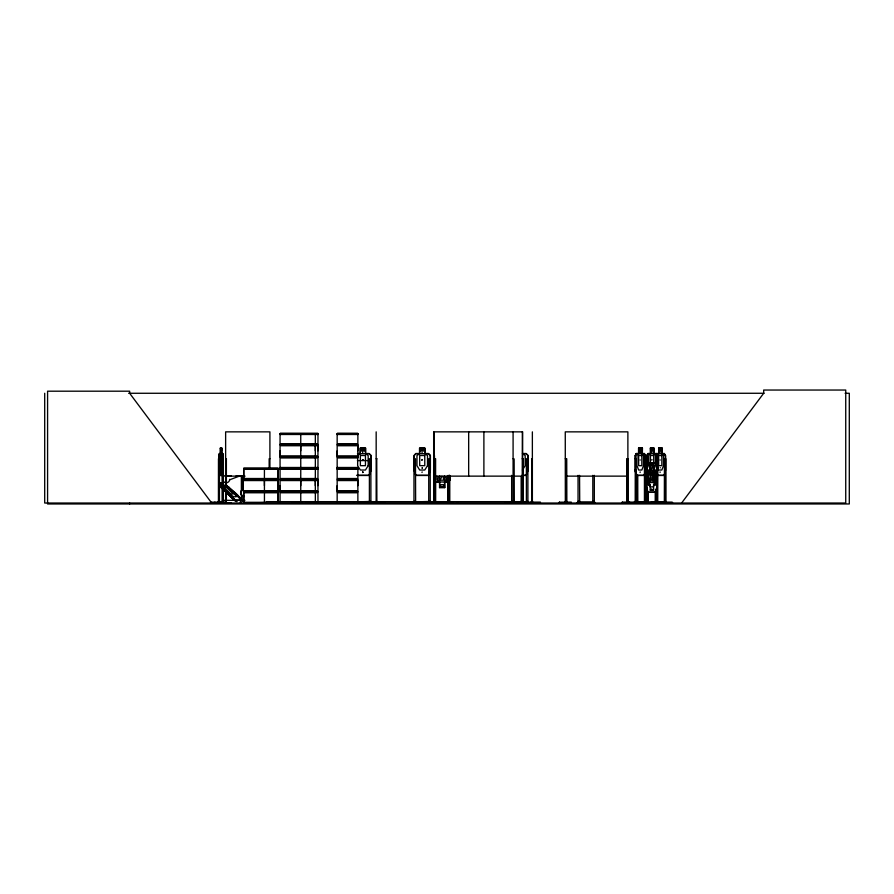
<?xml version="1.0" encoding="UTF-8"?>
<svg xmlns="http://www.w3.org/2000/svg" width="894" height="894" viewBox="0 0 894 894"><rect width="100%" height="100%" fill="white"/><g stroke="black" fill="none" stroke-linecap="round" stroke-linejoin="round"><path stroke-width="1.34" d="M264.412 485.643L264.412 480.559L243.727 480.559M278.168 480.559L278.168 490.728M280.057 490.728L280.057 480.559L317.973 480.559L317.951 490.728L280.057 490.728L280.079 485.643M280.057 455.906L280.057 445.737L317.973 445.737L317.951 455.906L280.057 455.906L280.079 450.822M300.742 485.643L300.742 480.559L300.742 490.728M300.742 450.822L300.742 445.737L300.742 455.906M315.325 485.643L315.325 480.559M315.325 450.822L315.325 445.737M317.951 485.643L317.951 480.559M317.951 450.822L317.951 445.737M337.161 490.728L337.161 480.559L357.879 480.559L357.857 490.728L337.161 490.728L337.183 485.643M337.161 455.906L337.161 445.737L357.879 445.737L357.857 455.906L337.161 455.906L337.183 450.822M357.857 485.643L357.857 480.559M357.857 450.822L357.857 445.737M368.149 502.998L384.912 502.998M425.667 502.942L442.262 502.886M523.783 502.886L523.783 502.193M504.998 503.031L540.389 502.92L540.389 502.115L511.96 502.193M521.604 502.886L521.604 502.137M221.12 467.707L221.12 468.311M229.557 479.843L239.782 475.966M221.075 450.207L221.12 449.648L221.198 450.218M222.55 475.474L222.852 471.35M223.142 470.032L222.729 475.474L219.376 475.474M651.916 452.666L651.949 452.107M221.187 472.367L221.176 471.976M644.909 472.77L645.412 470.065L644.183 475.474M221.142 452.599L221.164 452.163M640.093 459.997L640.249 459.997M660.096 459.997L660.253 459.997M645.49 470.065L645.155 455.426L644.116 453.504L645.49 455.426L645.49 470.065L644.328 475.474L636.182 475.474L635.131 470.054L636.327 475.474M664.186 475.474L665.494 470.065L665.494 455.426L664.298 453.504L661.951 453.504M665.494 470.065L664.331 475.474L657.526 475.474M655.648 492.158L656.799 486.884L656.799 472.356L655.648 470.546M655.727 492.337L656.945 486.884L657.056 472.289M656.028 453.694L657.191 455.504L657.056 486.917L655.872 492.337L647.58 492.337L646.518 486.917L646.518 472.311L647.614 470.367L650.117 470.367M218.952 470.054L218.952 455.459L219.388 453.504L220.527 453.504M218.996 455.527L219.555 453.504M219.578 453.694L219.03 503.031M656.71 472.77L657.448 470.065L657.448 455.426L657.336 503.031M656.855 472.77L657.448 470.065M646.787 468.288L648.005 462.846M646.921 468.288L648.094 463.025M629.588 502.193L629.588 502.808M651.827 450.207L651.961 449.648M651.827 460.131L651.961 459.561M628.326 502.92L628.292 458.756L626.828 458.756L626.705 503.031M628.784 502.193L628.851 503.031M648.329 502.92L648.306 491.968M558.795 503.031L571.098 502.92M559.365 502.808L559.42 502.115L559.443 503.031M362.796 459.628L362.975 460.142M421.946 450.23L422.147 449.626L421.901 450.241M421.946 460.142L422.147 459.538L421.901 460.164M292.003 503.031L302.116 502.886M362.796 449.716L362.975 450.23M370.898 470.032L369.077 475.295L356.55 475.295M430.226 470.032L428.405 475.295L415.878 475.295L414.246 470.032L414.246 455.527L415.878 453.694L428.405 453.694L430.226 455.504L430.226 501.657M527.896 470.032L526.085 475.295L521.906 475.295M220.527 453.694L219.846 455.504L220.527 470.032L221.79 470.032L222.461 465.673L222.461 455.504L221.79 453.694M653.704 470.032L655.447 465.673L655.447 455.504L653.704 453.694M649.547 470.467L650.43 468.288M412.872 503.031L413.643 502.886M576.954 503.031L577.882 502.115M441.58 476.39C441.211 481.553 434.484 481.721 439.837 476.2M635.276 470.054L635.276 455.459L636.36 453.504M635.388 455.527L636.405 453.694M646.63 472.378L647.759 470.367M647.077 467.394L646.82 455.459L647.938 453.504L650.463 453.504M646.943 455.527L648.083 453.504M657.056 482.794L656.006 484.626L653.548 484.626L653.67 490.258L650.173 490.258L650.284 484.626L647.949 484.626L646.787 482.816M522.454 470.032L525.18 465.673L525.18 455.504L522.454 453.694L526.085 453.694L527.896 455.504L527.896 503.031M227.802 487.744L228.663 487.264L242.665 500.64M222.617 486.213L218.985 482.726L221.712 482.726L225.366 486.325L227.948 487.487L234.72 493.98L236.262 496.762L233.714 496.762L229.456 493.98L222.673 487.487L222.829 486.325L219.198 482.849M235.189 501.087L221.187 487.711L220.762 486.213L221.231 487.632M230.898 496.908L221.187 487.453L230.998 496.762M229.345 487.431C218.605 480.179 239.022 494.572 238.989 496.919L239.089 496.785M681.608 503.031L763.677 393.271L763.677 390.041L845.735 390.041L845.735 503.031L44.7 503.031L44.7 393.271M448.14 481.978L449.693 480.145M449.928 476.234L449.928 480.212L448.218 482.157L444.687 482.157M243.727 502.976L264.456 502.584L264.434 492.773L243.727 492.773L243.727 502.584M651.704 469.518L651.692 468.97M640.495 502.92L640.618 502.115L640.64 503.031M243.079 475.697L242.509 489.577A3.688 3.565 -90 0 0 244.297 496.461M354.37 502.886L353.566 502.92M651.704 489.353L651.692 488.806M231.412 475.865L228.462 476.334M422.147 452.308L422.046 452.599M280.057 467.763L280.057 457.952L317.973 457.952L317.973 467.763L279.856 468.043L317.996 468.3M357.891 467.786L336.96 468.043L357.891 468.3M362.819 472.501L362.964 471.898L362.651 472.468M363.02 450.241L362.852 449.648M363.02 460.164L362.852 459.561M128.602 393.271L764.102 393.271M845.109 393.271L849.3 393.271L849.3 503.959L47.583 503.959L47.583 391.192L129.652 391.192L129.652 393.271L211.71 503.031M280.034 433.836L317.996 433.836L317.951 443.692L280.057 443.692L280.057 433.892L317.996 433.881M337.139 433.836L357.891 433.836L357.857 443.692L337.161 443.692L337.161 433.892L357.891 433.881M280.079 434.484L317.951 434.484M337.183 434.484L357.857 434.484M279.911 444.396L318.119 444.396M337.016 444.396L358.013 444.396M279.911 445.033L318.119 445.033M337.016 445.033L358.013 445.033M658.543 448.062L662.096 448.062L662.096 453.504M220.349 448.24L221.79 448.24M638.651 448.24L642.35 448.24M650.441 448.24L653.838 448.24M658.654 448.24L661.973 448.24M362.729 452.107L362.64 452.632M640.093 452.666L640.216 452.04L640.07 452.632M221.656 453.504L222.707 453.504L223.187 455.426L223.131 485.051M357.712 453.504L360.181 453.504L360.181 448.062L365.635 448.062L365.635 453.504L369.155 453.504L371.077 455.426L371.077 470.065L369.211 475.474L357.701 475.474M522.632 453.504L526.164 453.504L528.086 455.426L528.086 470.065L526.22 475.474L522.375 475.474M636.215 453.504L638.685 453.504M641.948 453.504L644.373 453.504L645.412 455.426L645.379 503.031M653.816 453.504L658.688 453.504M219.399 453.694L222.695 453.694M357.466 453.694L369.077 453.694L370.898 455.504L370.898 501.657M636.271 453.694L644.328 453.694M647.994 453.694L664.253 453.694M665.494 455.426L665.382 503.031M218.952 455.459L219.578 475.295M220.527 455.504L221.79 455.504M434.249 455.459L434.417 459.482L434.473 455.527M635.276 455.459L635.209 503.031M279.911 456.622L300.909 456.622M302.273 456.622L318.119 456.622M337.016 456.622L358.013 456.622M279.911 457.247L300.909 457.247M302.273 457.247L318.119 457.247M337.016 457.247L358.013 457.247M357.879 457.952L337.161 457.952L337.161 467.763M223.131 458.756L222.751 483.665M225.634 458.756L226.383 458.756L226.383 486.28M269.91 458.756L269.161 458.756L269.161 468.389M370.898 458.756L369.401 458.756L369.39 501.657M376.162 458.756L376.899 458.756M430.226 458.756L428.729 458.756L428.729 501.657M433.657 458.756L435.613 458.756L435.568 501.88L448.05 501.88L448.218 475.362M513.089 458.756L513.804 458.756L513.827 503.031L513.659 458.756M522.208 458.756L522.923 458.756L522.923 503.031M527.896 458.756L526.398 458.756L526.398 503.031M532.377 458.756L531.785 458.756L531.807 503.031M565.265 458.756L566.729 458.756L566.852 503.031M635.209 458.756L636.148 458.756L636.148 503.031M646.898 458.756L647.859 458.756L647.859 464.299M357.421 460.589L371.077 460.589M647.949 463.025L656.14 463.025M649.983 464.914L653.592 464.914L653.592 470.367M650.094 465.092L653.469 465.092M220.527 465.673L221.79 465.673M280.079 467.495L317.951 467.495M337.183 467.495L357.857 467.495M243.704 468.3L278.213 468.3M243.727 468.311L278.19 468.311M280.057 468.311L317.973 468.311M337.161 468.311L357.879 468.311M264.434 468.713L264.412 478.513L243.727 478.513L243.727 468.713L278.213 468.657L278.19 478.513L265.149 478.513M280.034 468.657L317.996 468.657L317.951 478.513L280.057 478.513L280.057 468.713L317.996 468.702M337.139 468.657L357.891 468.657L357.857 478.513L337.161 478.513L337.161 468.713L357.891 468.702M243.704 468.702L278.213 468.702M264.412 469.305L243.749 469.305L243.749 478.513M265.16 469.305L278.168 469.305L278.168 478.513M280.079 469.305L317.951 469.305M337.183 469.305L357.857 469.305M647.368 472.77L646.965 470.054M653.447 470.367L655.838 470.367M647.669 470.546L655.783 470.546M362.685 472.501L362.83 471.943M219.399 475.295L222.695 475.295M636.271 475.295L644.328 475.295M657.582 475.295L664.253 475.295M235.949 476.055L243.559 476.055A3.23 3.118 -90 0 0 244.487 476.167M225.634 476.133L245.001 476.133M434.104 476.133L522.353 476.133M566.662 476.133L626.493 476.133M243.581 479.218L264.579 479.218M265.116 479.218L278.336 479.218M279.911 479.218L318.119 479.218M337.016 479.218L358.013 479.218M229.602 479.34L229.68 479.843A3.688 3.565 -90 0 1 225.757 482.738A3.688 3.565 -90 0 1 222.628 478.949A3.688 3.565 -90 0 1 226.003 475.396M243.581 479.854L264.579 479.854M265.116 479.854L278.336 479.854M279.911 479.854L318.119 479.854M337.016 479.854L358.013 479.854M449.872 480.212L449.749 476.189M265.149 480.559L278.19 480.559L278.19 490.728L265.149 490.728M448.196 481.978L436.216 481.978L434.54 480.167M436.138 482.157L439.557 482.157M218.885 482.872L221.746 482.849M657.313 482.872L656.062 484.816L653.67 484.816M650.307 484.816L647.904 484.816L646.664 482.894L646.965 455.459M220.662 486.347L227.188 486.325M220.818 486.459L222.729 486.459L218.985 482.726M225.266 486.459L227.087 486.459M646.518 486.917L647.725 492.337M444.564 487.431L439.669 487.431L439.669 481.978L437.077 480.167L437.077 476.346M439.502 487.61L444.743 487.61L444.743 482.157M243.079 489.387L242.956 475.697M650.284 490.08L653.548 490.08M243.727 490.728L264.434 490.728L264.434 480.559M243.581 491.443L264.579 491.443M265.116 491.443L278.336 491.443M279.911 491.443L300.909 491.443M302.273 491.443L318.119 491.443M337.016 491.443L358.013 491.443M243.581 492.069L264.579 492.069M265.116 492.069L278.336 492.069M279.911 492.069L300.909 492.069M302.273 492.069L318.119 492.069M337.016 492.069L358.013 492.069M647.669 492.158L655.783 492.158M265.149 492.773L278.19 492.773L278.19 502.584M235.323 500.126L241.581 500.126M244.911 500.327L223.723 500.327L223.723 503.031M222.047 501.422L223.265 501.422L223.254 503.031L223.131 489.197M371.066 501.422L357.6 501.88M375.994 501.422L377.067 501.422M413.788 501.422L415.632 501.422M430.394 501.422L415.632 501.88L415.464 458.756L413.967 458.756L413.967 501.657M433.489 501.422L435.78 501.88M447.872 501.422L449.805 501.422M511.469 501.422L513.961 501.422M523.079 501.422L520.99 501.422L520.99 503.031M566.885 501.422L565.131 501.422L565.142 503.031M579.725 501.422L577.882 501.422L577.882 503.031M626.694 501.422L628.448 501.422L628.415 503.031M635.064 501.422L637.914 501.422M644.295 501.422L645.971 501.422L645.859 503.031M646.753 501.422L648.452 501.422M655.078 501.422L657.917 501.422M664.298 501.422L665.985 501.422M520.99 501.657L524.219 501.657L524.219 503.031M222.707 501.88L218.885 501.88L218.851 473.976M434.26 501.88L433.657 501.88L433.668 431.858M513.245 501.88L526.231 501.88M531.785 501.88L532.377 501.88M579.725 501.88L592.644 501.88M636.26 501.88L644.887 501.88M647.971 501.88L656.71 501.88M657.615 501.88L664.79 501.88M224.059 502.115L210.638 502.193L210.671 503.031M559.365 502.193L571.255 502.115L571.255 503.031M622.302 503.031L622.302 502.115L635.332 502.115M639.176 502.942L639.232 502.115L647.077 502.193M264.412 502.316L243.749 502.316L243.749 492.773M210.459 502.92L231.166 503.031M594.711 502.92L595.404 503.031M422.147 471.943L421.979 472.468M422.337 467.741L422.013 468.288L422.314 467.808M640.182 471.943L640.082 472.468M660.308 467.741L660.297 467.808M528.108 502.115L528.309 502.92M447.335 502.886L453.124 503.031M306.519 502.886L316.632 503.031M634.148 502.115L634.114 503.031M622.325 502.115L622.47 502.92L672.769 503.031M664.577 502.92L664.488 501.422M664.186 502.92L664.097 502.137L664.03 503.031M659.258 502.115L659.381 502.92M228.149 487.264L242.151 500.64M237.055 501.556L221.544 487.219L236.541 501.556M223.701 489.621L234.709 500.137M229.199 487.621L241.671 500.383L238.989 496.762M653.335 470.546L655.067 472.356L655.067 482.525L653.335 486.884L650.094 486.884L648.362 482.525L648.362 472.356L650.094 470.546L650.117 464.914M653.737 482.782L654.833 482.626L652.598 476.614C657.403 469.562 653.346 466.634 651.86 475.407C650.273 466.634 646.407 469.562 651.156 476.569C646.518 483.252 650.419 486.224 651.916 477.843L653.737 482.782L653.693 472.647M656.073 453.504L657.336 455.504M655.693 470.367L656.945 472.356M664.153 453.504L665.382 455.504M664.108 453.694L665.248 455.504M644.105 453.694L645.233 455.504M214.873 502.115L214.862 503.031M444.519 476.223C449.727 481.698 443.29 481.553 442.888 476.39M653.693 468.288L655.447 472.647L655.447 482.816M650.441 470.032L648.686 465.673L648.686 455.504L650.441 453.694L650.318 448.062L653.95 448.062L653.95 453.504M657.381 466.769L658.654 470.032L661.839 470.032L663.538 465.673L663.538 455.504L661.839 453.694L661.839 448.24M220.919 486.325L221.332 487.498M222.539 453.504L223.142 455.504M222.517 453.694L222.964 455.504M530.924 502.115L531.002 502.942M514.408 502.193L514.486 502.942M657.313 468.266L656.23 462.846L647.871 462.846L646.664 468.255L646.653 486.917M656.095 462.846L657.191 468.288M646.943 470.032L647.468 472.669M646.764 486.884L647.815 492.158M218.996 470.032L219.544 475.474M672.199 503.031L672.199 502.115L651.301 502.115L651.301 503.031M665.941 503.031L665.829 458.756L664.443 458.756L664.343 503.031M665.494 501.422L665.494 503.031M665.214 501.422L665.136 503.031M661.951 448.062L661.973 453.694M660.074 452.073L660.074 452.632M660.085 471.909L660.085 472.468M659.236 502.115L659.236 503.031M658.8 448.24L658.8 453.694M658.688 448.062L658.654 453.694L656.956 455.504L656.956 459.315M657.727 501.422L657.727 503.031L657.772 458.756L656.375 458.756L656.375 465.673M657.448 501.422L657.448 503.031M657.09 501.422L657.157 503.031M656.609 491.968L656.609 501.657M656.375 489.197L656.419 503.031M656.151 491.968L656.263 503.031M655.671 491.968L655.671 501.657M655.224 491.968L655.224 501.657M653.816 448.062L653.838 453.694M653.704 465.673L653.704 455.504L650.441 455.504L650.441 465.673M653.447 464.914L653.469 470.546M650.575 448.24L650.575 453.694M650.24 465.092L650.24 470.546M647.971 501.422L647.971 503.031M647.859 491.968L647.859 503.031M647.625 501.422L647.692 503.031M647.345 458.756L647.345 468.445M647.345 487.811L647.524 503.031M646.898 487.811L646.787 503.031M645.826 503.031L645.826 458.756L644.44 458.756L644.44 503.031L644.339 501.422M645.49 501.422L645.49 503.031M645.2 501.422L645.133 503.031M644.987 501.657L644.987 475.362L644.786 503.031M642.35 453.694L642.451 448.062L638.539 448.062L638.539 453.504M642.294 448.062L642.194 453.694M641.948 448.062L641.97 453.694M641.836 448.24L641.836 453.694L643.535 455.504L643.535 465.673L641.836 470.032L638.651 470.032L636.953 465.673L636.953 455.504L638.651 453.694L638.685 448.062M638.797 448.24L638.797 453.694M637.768 475.362L637.768 501.657M637.288 475.362L637.377 501.88M636.606 473.976L636.707 503.031M636.472 475.362L636.472 501.657M636.26 501.422L636.26 503.031M635.98 501.422L635.913 503.031M635.668 469.831L635.668 501.657M635.254 501.422L635.254 503.031M629.655 502.115L629.655 503.031M627.879 459.527L627.879 431.858L565.265 431.858L565.332 503.031M627.487 501.422L627.42 503.031M627.242 458.756L627.242 503.031M627.119 501.422L627.119 503.031M626.895 501.422L626.895 503.031M594.488 503.031L594.488 501.422L592.644 501.422L592.644 503.031M594.309 475.362L594.309 503.031M594.141 501.422L594.141 503.031M592.99 501.422L592.99 503.031M592.811 475.362L592.811 503.031M579.558 475.362L579.725 503.031M579.379 501.422L579.379 503.031M578.049 475.362L578.049 503.031M566.673 501.422L566.673 503.031M566.438 501.422L566.438 503.031M565.924 501.422L565.857 503.031M565.678 458.756L565.678 503.031M565.556 501.422L565.556 503.031M532.545 503.031L532.545 501.422L531.617 501.422L531.617 503.031M532.366 431.858L532.377 503.031M528.075 503.031L528.075 501.422L526.231 501.422L526.231 503.031M527.728 501.422L527.728 503.031M526.577 501.422L526.577 503.031M522.778 458.756L522.755 503.031M522.666 501.422L522.655 431.858L434.104 431.858L434.104 501.422M522.364 501.422L522.364 503.031M522.353 431.858L522.185 503.031M522.13 501.422L522.051 503.031M521.336 501.422L521.336 503.031M521.157 476.647L521.168 503.031M513.547 503.031L513.547 501.657L266.01 501.657L266.01 503.031M513.089 431.858L513.089 503.031M513.011 501.422L512.933 503.031M511.647 475.362L511.647 501.657M483.889 431.858L483.889 476.133M468.668 431.858L468.668 476.133M458.197 501.657L458.197 503.031M457.247 501.657L457.247 503.031M449.637 475.362L449.637 501.657M449.47 475.362L449.47 501.657M448.039 480.894L447.872 501.88M447.101 476.346L447.101 480.167L444.508 481.978L444.687 487.61M444.508 476.346L444.508 480.167L439.669 480.167L439.669 476.346M439.502 482.157L439.557 487.61M435.412 480.894L435.412 501.657M433.981 458.756L433.981 501.657M378.989 501.657L378.989 503.031M376.743 458.756L376.877 501.88L376.162 501.88L376.173 431.858M376.698 501.657L376.698 503.031M357.879 502.584L357.857 492.773L337.161 492.773L337.161 502.584M317.973 502.584L317.951 492.773L280.057 492.773L280.057 502.584M315.347 433.892L315.325 443.692M315.347 445.737L315.325 455.906M315.347 457.952L315.347 467.763M315.347 468.713L315.325 478.513M315.347 480.559L315.325 490.728M315.347 492.773L315.347 502.584M300.764 433.892L300.742 443.692M300.742 457.952L300.764 467.763M300.764 468.713L300.742 478.513M300.742 492.773L300.764 502.584M278.168 492.773L278.168 502.316M269.91 469.216L269.91 431.858L225.634 431.858L225.634 486.28M242.777 476.055L242.777 490.772M242.777 496.114L242.777 501.467M241.369 476.055L241.369 500.126M241.067 500.327L241.067 503.031M240.408 500.327L240.408 503.031M226.383 491.789L226.383 501.422M225.634 490.415L225.634 501.422M222.964 501.422L222.885 503.031M222.751 489.197L222.707 503.031M222.572 475.362L222.572 483.665M222.572 489.197L222.572 501.657M222.193 471.216L222.193 483.665M222.193 489.197L222.193 503.031M221.79 475.474L221.835 448.062L220.304 448.062L220.349 453.694M221.656 448.062L221.611 453.694M220.483 448.062L220.527 475.474M219.533 503.031L219.533 501.422L218.326 501.422L218.348 503.031M219.443 503.031L219.399 458.756L218.471 458.756L218.427 503.031M219.153 501.422L219.231 503.031M129.652 503.031L129.652 503.959M227.814 475.787A3.688 3.565 -90 0 1 228.573 476.334M244.42 496.461A3.688 3.565 -90 0 1 242.632 489.577M640.093 450.084L640.104 450.017M660.096 450.084L660.107 450.017M651.558 466.936L651.558 466.936M651.558 476.848L651.558 476.848M430.405 470.065L428.539 475.474L415.744 475.474L414.067 470.054L414.067 455.459L415.799 453.504L419.509 453.504L419.509 448.062L424.952 448.062L424.952 453.504L428.483 453.504L430.405 455.426L430.405 470.065M368.172 465.673L365.456 470.032L360.371 470.032L357.645 465.673L357.645 455.504L360.371 453.694L360.371 448.24L365.456 448.24L365.456 453.694L368.172 455.504L368.172 465.673M427.5 465.673L424.773 470.032L419.688 470.032L416.973 465.673L416.973 455.504L419.688 453.694L419.688 448.24L424.773 448.24L424.773 453.694L427.5 455.504L427.5 465.673M230.92 496.785L235.278 500.383L230.92 496.785M317.973 433.434L280.057 433.434L317.996 433.478M357.879 433.434L337.161 433.434L357.891 433.478M221.567 449.146L220.751 449.146L220.751 450.967L221.567 450.967L221.567 449.146M364.54 449.146L361.277 449.146L361.277 450.967L364.54 450.967L364.54 449.146M423.868 449.146L420.593 449.146L420.593 450.967L423.868 450.967L423.868 449.146M641.266 449.146L639.221 449.146L639.221 450.967L641.266 450.967L641.266 449.146M653.112 449.146L651.022 449.146L651.022 450.967L653.112 450.967L653.112 449.146M661.269 449.146L659.224 449.146L659.224 450.967L661.269 450.967L661.269 449.146M365.456 455.504L360.371 455.504L360.371 465.673L365.456 465.673L365.456 455.504M424.773 455.504L419.688 455.504L419.688 465.673L424.773 465.673L424.773 455.504M641.836 455.504L638.651 455.504L638.651 465.673L641.836 465.673L641.836 455.504M661.839 455.504L658.654 455.504L658.654 465.673L661.839 465.673L661.839 455.504M652.754 466.009L650.676 466.009L650.676 467.819L652.754 467.819L652.754 466.009M653.335 472.356L650.094 472.356L650.094 482.525L653.335 482.525L653.335 472.356M221.891 483.419L220.259 483.419L221.466 484.582L223.098 484.582L221.891 483.419M443.647 484.704L440.53 484.704L440.53 486.515L443.647 486.515L443.647 484.704M226.584 487.487L224.036 487.487L230.808 493.98L233.356 493.98L226.584 487.487"/></g></svg>
